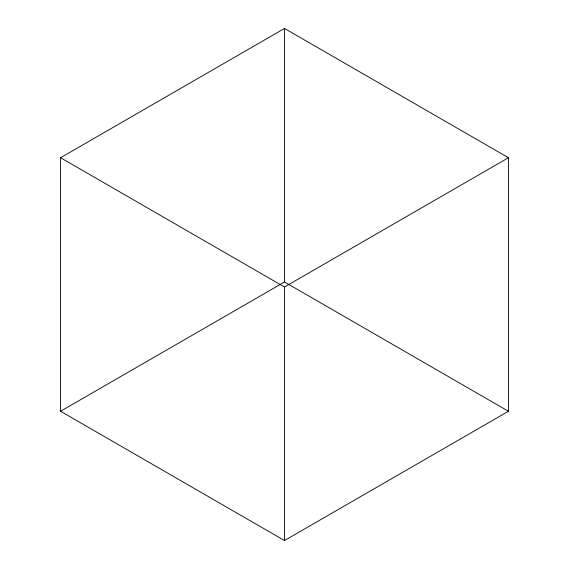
<?xml version="1.0" encoding="UTF-8"?>
<svg xmlns="http://www.w3.org/2000/svg" width="569" height="569" viewBox="0 0 569 569"><rect width="100%" height="100%" fill="white"/><g stroke="black" fill="none" stroke-linecap="round" stroke-linejoin="round"><path stroke-width="0.85" d="M60.57 157.734L284.5 28.45L508.43 157.734L508.43 411.266L284.5 540.55L60.57 411.266L60.57 157.734L284.5 287.018L508.43 157.734M60.57 411.266L284.5 281.982L508.43 411.266M284.5 28.45L284.5 281.982M284.5 287.018L284.5 540.55"/></g></svg>
